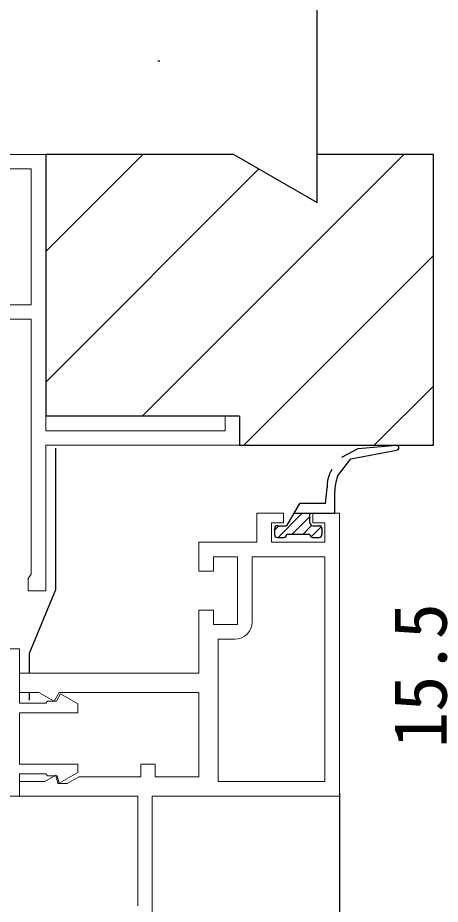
# Model space of a CAD drawing. Units: millimetres, scale not verified. Extents: x -437 to 438, y -281 to 279.
# Drawn here: x -242.4 to -198.8, y 73.1 to 164.5 of the extents above; entities that cross this region are included whole.
import ezdxf
from ezdxf.enums import TextEntityAlignment as Align

# ---------------------------------------------------------------- set-up
doc = ezdxf.new("R2010")
doc.units = ezdxf.units.MM
doc.header["$LTSCALE"] = 2
doc.layers.add('0-2_YKK_11', color=7, linetype='Continuous', lineweight=18)
for name, color, linetype in [('0-4_YKK_12', 2, 'Continuous'), ('0-5_YKK_13', 4, 'Continuous'), ('0-7_YKK_D', 6, 'Continuous'), ('0-9_YSS_K', 3, 'Continuous'), ('0-A_YSS_KE', 3, 'Continuous')]:
    doc.layers.add(name, color=color, linetype=linetype)
doc.styles.add('ＭＳ ゴシック', font='')
doc.styles.get('ＭＳ ゴシック').set_extended_font_data('MS Gothic')

msp = doc.modelspace()

# ---------------------------------------------------------------- linework, layer by layer
at = {"layer": '0-2_YKK_11', "color": 4}
for points in [[(-245.5, 150.4), (-239.5, 150.4), (-239.5, 121.9), (-221, 121.9), (-221, 123.4), (-219.5, 123.4), (-219.5, 120.4), (-239.5, 120.4), (-239.5, 105.4), (-241.3, 105.4), (-241.3, 106.7), (-241.15, 106.894), (-241, 107.087), (-241, 133.4), (-253.75, 133.4)], [(-248.021, 134.9), (-241, 134.9), (-241, 148.9), (-245.5, 148.9)]]:
    msp.add_lwpolyline(points, dxfattribs=at)
at = {"layer": '0-2_YKK_11', "color": 211}
for points in [[(-230, 72.9), (-230, 84.2), (-242.2, 84.2), (-242.2, 85.7), (-239.6, 85.7), (-238.465, 86.355), (-238.235, 85.5), (-237.3, 85.5), (-236.087, 86.2), (-229.7, 86.2), (-229.7, 87.5), (-228.2, 87.5), (-228.2, 86.2), (-223.7, 86.2), (-223.7, 94.9), (-238.099, 94.9), (-238.624, 93.99), (-240.2, 94.9), (-242.2, 94.9), (-242.2, 96.9), (-223.7, 96.9), (-223.7, 103.4), (-222.2, 103.4), (-222.2, 101.9), (-219.7, 101.9), (-219.7, 108.9), (-222.2, 108.9), (-222.2, 107.4), (-223.7, 107.4), (-223.7, 110.4), (-217.7, 110.4), (-217.7, 113.4)], [(-209.2, 113.4), (-209.2, 84.2), (-228.5, 84.2), (-228.5, 71.2)], [(-217.7, 113.4), (-214.95, 113.4), (-214.95, 112.4), (-216.2, 112.4), (-216.2, 110.4), (-210.7, 110.4), (-210.7, 112.4), (-211.95, 112.4), (-211.95, 113.4), (-209.2, 113.4)], [(-210.7, 108.9), (-210.7, 85.7), (-221.7, 85.7), (-221.7, 100.4), (-220, 100.4)], [(-218.2, 102.2), (-218.2, 108.9), (-210.7, 108.9)], [(-243.5, 99.4), (-242.2, 99.4), (-242.2, 93.8), (-239.5, 93.8), (-239.3, 94), (-238.4, 94), (-237.969, 94.746), (-236.2, 93.725), (-236.2, 92.8), (-242.2, 92.8), (-242.2, 87.5), (-236.2, 87.5), (-236.2, 86.64), (-238.097, 85.545), (-238.3, 86.3), (-239.3, 86.3), (-239.5, 86.5), (-242.2, 86.5), (-242.2, 84.2), (-243.5, 84.2)]]:
    msp.add_lwpolyline(points, dxfattribs=at)
msp.add_arc((-220, 102.2), 1.8, 270.00001, 359.99999, dxfattribs=at)
at = {"layer": '0-4_YKK_12'}
msp.add_line((-209.2, 84.5), (-209.2, -21.644), dxfattribs=at)
at = {"layer": '0-5_YKK_13'}
for p, q in [((-210.626, 114.4), (-210.453, 116.014)), ((-209.698, 115.539), (-209.698, 113.4)), ((-213.32, 114.4), (-214.648, 112.1)), ((-210.626, 114.4), (-213.32, 114.4)), ((-213.028, 113.4), (-215.528, 110.9)), ((-212.248, 113.058), (-214.105, 111.2)), ((-213.897, 113.4), (-209.698, 113.4)), ((-212.248, 112.4), (-212.248, 113.4)), ((-215.45, 112.1), (-215.898, 111.653)), ((-215.898, 111.8), (-215.898, 111.2)), ((-215.598, 112.1), (-214.648, 112.1)), ((-212.061, 112.122), (-212.983, 111.2)), ((-211.068, 111.993), (-212.112, 110.949)), ((-211.948, 112.1), (-211.298, 112.1)), ((-210.998, 111.8), (-210.998, 111.2)), ((-215.598, 110.9), (-214.948, 110.9)), ((-212.248, 111.2), (-214.648, 111.2)), ((-211.948, 110.9), (-211.298, 110.9)), ((-241.198, 94.9), (-241.198, 94.103))]:
    msp.add_line(p, q, dxfattribs=at)
for points in [[(-238.5, 120.1), (-238.5, 105.503), (-241.198, 98.906), (-241.198, 96.9)], [(-209.398, 117.229), (-208.025, 119.001), (-203.308, 119.9)], [(-208.957, 119.168), (-207.252, 120.077), (-203.311, 120.4)]]:
    msp.add_lwpolyline(points, dxfattribs=at)
for centre, radius, start, end in [((-203.308, 120.15), 0.25, 270, 90), ((-207.28, 116.211), 3.178, 148.09093, 183.55428), ((-201.742, 114.998), 7.974, 163.75578, 176.11442), ((-215.598, 111.8), 0.3, 90, 179.99973), ((-211.948, 112.4), 0.3, 180, 270), ((-211.298, 111.8), 0.3, 0.00005, 90), ((-215.598, 111.2), 0.3, 179.99973, 270), ((-214.948, 111.2), 0.3, 270, 359.99973), ((-211.948, 111.2), 0.3, 179.99973, 270), ((-211.298, 111.2), 0.3, 270, 0.00005)]:
    msp.add_arc(centre, radius, start, end, dxfattribs=at)
at = {"layer": '0-9_YSS_K'}
for p, q in [((-227.927, 160.049), (-227.727, 160.049)), ((-239.5, 140.385), (-229.485, 150.4)), ((-229.544, 123.4), (-202.544, 150.4)), ((-239.5, 126.915), (-217.508, 148.906)), ((-219.074, 120.4), (-199.5, 139.974)), ((-205.604, 120.4), (-199.5, 126.504))]:
    msp.add_line(p, q, dxfattribs=at)
at = {"layer": '0-A_YSS_KE'}
for p, q in [((-211.5, 145.437), (-211.5, 193.7)), ((-220.095, 150.4), (-239.5, 150.4)), ((-239.5, 150.4), (-239.5, 123.4)), ((-220.095, 150.4), (-211.5, 145.437)), ((-199.5, 150.4), (-211.5, 150.4)), ((-199.5, 120.4), (-199.5, 150.4)), ((-219.5, 123.4), (-239.5, 123.4)), ((-219.5, 123.4), (-219.5, 120.4)), ((-219.5, 120.4), (-199.5, 120.4))]:
    msp.add_line(p, q, dxfattribs=at)

# ---------------------------------------------------------------- texts
at = {"layer": '0-7_YKK_D', "style": 'ＭＳ ゴシック'}
msp.add_text('15.5', height=5.499, rotation=90, dxfattribs=at).set_placement((-196.473, 89.16), align=Align.BOTTOM_LEFT)

doc.saveas('drawing.dxf')
